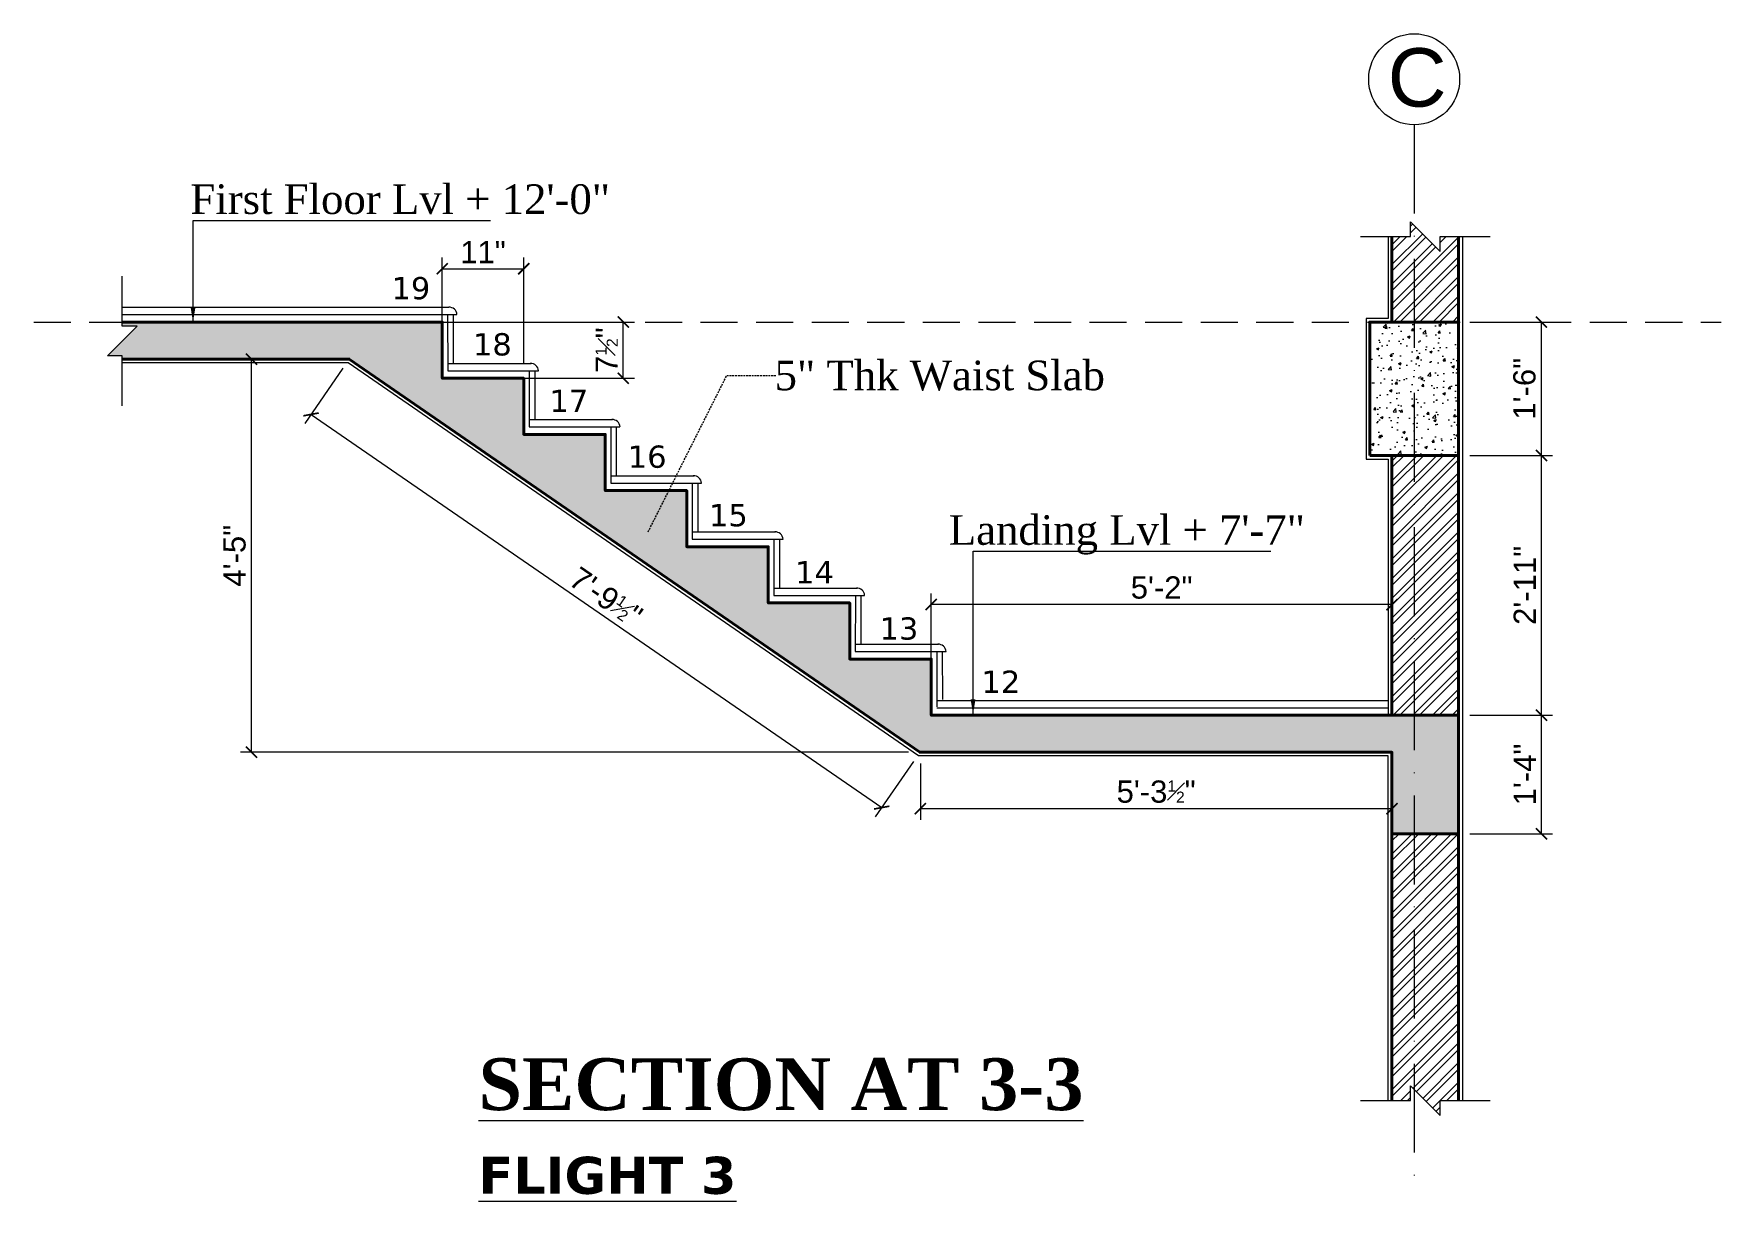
# Model space of a CAD drawing. Header units: inches. Extents: x 10755 to 33653, y -10992 to 10708.
# Drawn here: x 26392 to 26619.7, y 3844.1 to 4001.7 of the extents above; entities that cross this region are included whole.
import ezdxf

# ---------------------------------------------------------------- set-up
doc = ezdxf.new("R2010")
doc.units = ezdxf.units.IN
doc.header["$MEASUREMENT"] = 0
for name, pattern in [('ACAD_ISO10W100', [18, 12, -3, 0, -3]), ('DASHED', [0.75, 0.5, -0.25]), ('HIDDEN', [0.375, 0.25, -0.125])]:
    doc.linetypes.add(name, pattern=pattern)
for name, color, linetype, lineweight in [('beam in plan', 241, 'HIDDEN', 20), ('centerline', 9, 'ACAD_ISO10W100', 5), ('dimension element- 8', 5, 'Continuous', 13), ('hatch', 33, 'Continuous', 5), ('hatch- rcc', 252, 'Continuous', 5), ('hatch3', 43, 'Continuous', 5), ('plaster line', 160, 'Continuous', 9), ('secton wall', 32, 'Continuous', 40), ('stair', 3, 'Continuous', 15), ('Text', 150, 'Continuous', 18), ('text- 8', 115, 'Continuous', 18), ('wall', 1, 'Continuous', 35)]:
    doc.layers.add(name, color=color, linetype=linetype, lineweight=lineweight)
doc.layers.add('T-TEXT', color=230, linetype='Continuous')
doc.styles.add('arial', font='arial.ttf')
doc.styles.add('ordinary', font='arial.ttf')
doc.styles.get("Standard").update_dxf_attribs({"font": 'arial.ttf'})
doc.styles.add('suren', font='times.ttf', dxfattribs={"height": 4})
doc.dimstyles.new('jayanti', dxfattribs={"dimtxt": 24, "dimasz": 18, "dimexe": 5.625, "dimexo": 36, "dimgap": 3, "dimtad": 1, "dimdec": 1, "dimzin": 0, "dimdsep": 46, "dimlunit": 4, "dimtxsty": 'ordinary', "dimblk": 'OBLIQUE', "dimcen": 0.09, "dimdle": 3, "dimclrt": 7, "dimadec": 3, "dimazin": 0, "dimtfac": 1, "dimtdec": 1, "dimtix": 1, "dimtofl": 0, "dimtmove": 0, "dimatfit": 3, "dimfxl": 29.1875, "dimfxlon": 1, "dimtolj": 1, "dimtzin": 0, "dimarcsym": 0})
doc.dimstyles.new('s3', dxfattribs={"dimscale": 3, "dimtxt": 1, "dimasz": 0.5, "dimexe": 0.5, "dimexo": 0.5, "dimgap": 0.25, "dimtad": 1, "dimzin": 3, "dimdsep": 46, "dimlunit": 4, "dimtxsty": 'Standard', "dimblk": 'ARCHTICK', "dimcen": 0, "dimclrd": 256, "dimclre": 256, "dimclrt": 6, "dimadec": 0, "dimazin": 0, "dimtfac": 0.5, "dimtix": 1, "dimtmove": 1, "dimatfit": 3, "dimfxl": 0.5, "dimfrac": 1, "dimtolj": 1, "dimtzin": 0, "dimarcsym": 1})
doc.dimstyles.new('S4', dxfattribs={"dimscale": 4, "dimtxt": 1, "dimasz": 0.5, "dimexe": 0.5, "dimexo": 0.5, "dimgap": 0.25, "dimtad": 1, "dimzin": 3, "dimdsep": 46, "dimlunit": 4, "dimtxsty": 'Standard', "dimblk": 'ARCHTICK', "dimcen": 0, "dimclrd": 256, "dimclre": 256, "dimclrt": 6, "dimadec": 0, "dimazin": 0, "dimtfac": 0.5, "dimtix": 1, "dimtmove": 1, "dimatfit": 3, "dimfxl": 0.5, "dimfrac": 1, "dimtolj": 1, "dimtzin": 0, "dimarcsym": 1})
pattern_1 = [(50, (-15087.9392, 1027.826), (3.5863009, -0.3137607), [0.375, -4.125]), (355, (-15087.9392, 1027.826), (-0.6937567, 3.7609607), [0.3, -3.3]), (100.451444, (-15087.6403, 1027.7998), (2.8925442, 3.44719995), [0.31870096, -3.50571056]), (46.1842, (-15087.939, 1028.826), (5.3362067, -0.8275964), [0.5625, -6.1875]), (96.635635, (-15087.4945, 1028.757), (4.6733097, 4.870593), [0.4780517, -5.2585688]), (351.184164, (-15087.939, 1028.826), (4.6733097, 4.870593), [0.45, -4.95]), (21, (-15087.4392, 1028.576), (2.98453526, -2.01309445), [0.375, -4.125]), (326, (-15087.4392, 1028.576), (1.2165767, 3.6257502), [0.3, -3.3]), (71.451445, (-15087.1905, 1028.4082), (4.2011119, 1.61265576), [0.31870095, -3.50571056]), (37.5, (-15087.9392, 1027.826), (0.06079928, 1.66446927), [0, -3.26, 0, -3.35, 0, -3.3125]), (7.5, (-15087.9392, 1027.826), (1.31534769, 1.97205856), [0, -1.91, 0, -3.185, 0, -1.2625]), (327.5, (-15089.0542, 1027.826), (2.66911218, -0.11277436), [0, -1.25, 0, -3.9, 0, -5.175]), (317.5, (-15089.5542, 1027.826), (2.91593085, 0.5005249), [0, -1.625, 0, -2.59, 0, -3.675])]

# ---------------------------------------------------------------- blocks, each defined once
blk = doc.blocks.new('_ArchTick')
at = {"color": 0, "const_width": 0.15}
blk.add_lwpolyline([(-0.5, -0.5), (0.5, 0.5)], dxfattribs=at)
blk = doc.blocks.new('*D2154')
at = {"layer": 'Defpoints', "color": 0, "transparency": 16777216}
for p in [(11653.08, -968.47), (11730.09, -1021.52), (11724.95, -1028.99)]:
    blk.add_point(p, dxfattribs=at)
at = {"layer": 'dimension element- 8', "lineweight": -2, "transparency": 16777216}
for p, q in [((11652.23, -969.7), (11647.09, -977.17)), ((11647.94, -975.93), (11724.95, -1028.99)), ((11729.24, -1022.76), (11724.09, -1030.22))]:
    blk.add_line(p, q, dxfattribs=at)
at = {"layer": 'dimension element- 8', "lineweight": -2, "transparency": 16777216, "xscale": 1.5, "yscale": 1.5, "zscale": 1.5}
for p, rotation in [((11647.94, -975.93), 145.4358101978347), ((11724.95, -1028.99), 325.4358101978347)]:
    blk.add_blockref('_ArchTick', p, dxfattribs=dict(at, rotation=rotation))
at = {"layer": 'dimension element- 8', "color": 6, "transparency": 16777216, "insert": (11687.74, -1000.58), "char_height": 3, "attachment_point": 5, "rotation": 325.4358}
blk.add_mtext('\\A1;7\'-9{\\H0.500000x;\\S1#2;}"', dxfattribs=at)
blk = doc.blocks.new('*D2159')
at = {"layer": 'Defpoints', "color": 0, "transparency": 16777216}
for p in [(11730.17, -1021.52), (11793.82, -1021.52), (11793.82, -1029.13)]:
    blk.add_point(p, dxfattribs=at)
at = {"layer": 'dimension element- 8', "lineweight": -2, "transparency": 16777216}
for p, q in [((11730.17, -1023.02), (11730.17, -1030.63)), ((11793.82, -1023.02), (11793.82, -1030.63)), ((11730.17, -1029.13), (11793.82, -1029.13))]:
    blk.add_line(p, q, dxfattribs=at)
at = {"layer": 'dimension element- 8', "lineweight": -2, "transparency": 16777216, "xscale": 1.5, "yscale": 1.5, "zscale": 1.5, "rotation": 180}
blk.add_blockref('_ArchTick', (11730.17, -1029.13), dxfattribs=at)
at = {"layer": 'dimension element- 8', "lineweight": -2, "transparency": 16777216, "xscale": 1.5, "yscale": 1.5, "zscale": 1.5}
blk.add_blockref('_ArchTick', (11793.82, -1029.13), dxfattribs=at)
at = {"layer": 'dimension element- 8', "color": 6, "transparency": 16777216, "insert": (11761.99, -1026.85), "char_height": 3, "attachment_point": 5}
blk.add_mtext('\\A1;5\'-3{\\H0.500000x;\\S1#2;}"', dxfattribs=at)
blk = doc.blocks.new('*D2151')
at = {"layer": 'Defpoints', "color": 0, "transparency": 16777216}
for p in [(11731.64, -1001.59), (11731.64, -1016.52), (11793.82, -1016.52)]:
    blk.add_point(p, dxfattribs=at)
at = {"layer": 'dimension element- 8', "lineweight": -2, "transparency": 16777216}
for p, q in [((11731.64, -1015.02), (11731.64, -1000.09)), ((11793.82, -1001.59), (11731.64, -1001.59)), ((11793.82, -1015.02), (11793.82, -1000.09))]:
    blk.add_line(p, q, dxfattribs=at)
at = {"layer": 'dimension element- 8', "lineweight": -2, "transparency": 16777216, "xscale": 1.5, "yscale": 1.5, "zscale": 1.5, "rotation": 180}
blk.add_blockref('_ArchTick', (11731.64, -1001.59), dxfattribs=at)
at = {"layer": 'dimension element- 8', "lineweight": -2, "transparency": 16777216, "xscale": 1.5, "yscale": 1.5, "zscale": 1.5}
blk.add_blockref('_ArchTick', (11793.82, -1001.59), dxfattribs=at)
at = {"layer": 'dimension element- 8', "color": 6, "transparency": 16777216, "insert": (11762.73, -999.31), "char_height": 3, "attachment_point": 5}
blk.add_mtext('\\A1;5\'-2"', dxfattribs=at)
blk = doc.blocks.new('*D2152')
at = {"layer": 'Defpoints', "color": 0, "transparency": 16777216}
for p in [(11676.64, -956.28), (11665.64, -970.59), (11676.64, -970.59)]:
    blk.add_point(p, dxfattribs=at)
at = {"layer": 'dimension element- 8', "lineweight": -2, "transparency": 16777216}
for p, q in [((11665.64, -969.09), (11665.64, -954.78)), ((11665.64, -956.28), (11676.64, -956.28)), ((11676.64, -969.09), (11676.64, -954.78))]:
    blk.add_line(p, q, dxfattribs=at)
at = {"layer": 'dimension element- 8', "lineweight": -2, "transparency": 16777216, "xscale": 1.5, "yscale": 1.5, "zscale": 1.5, "rotation": 180}
blk.add_blockref('_ArchTick', (11665.64, -956.28), dxfattribs=at)
at = {"layer": 'dimension element- 8', "lineweight": -2, "transparency": 16777216, "xscale": 1.5, "yscale": 1.5, "zscale": 1.5}
blk.add_blockref('_ArchTick', (11676.64, -956.28), dxfattribs=at)
at = {"layer": 'dimension element- 8', "color": 6, "transparency": 16777216, "insert": (11671.14, -954.03), "char_height": 3, "attachment_point": 5}
blk.add_mtext('\\A1;11"', dxfattribs=at)
blk = doc.blocks.new('_Oblique')
at = {"layer": 'wall', "color": 0, "lineweight": -2}
blk.add_line((-0.5, -0.5), (0.5, 0.5), dxfattribs=at)
blk = doc.blocks.new('*D2153')
at = {"layer": 'Defpoints', "color": 0, "transparency": 16777216}
for p in [(11665.64, -963.47), (11690.08, -963.47), (11665.64, -971.05)]:
    blk.add_point(p, dxfattribs=at)
at = {"layer": 'dimension element- 8', "lineweight": -2, "transparency": 16777216}
for p, q in [((11667.14, -963.47), (11691.58, -963.47)), ((11690.08, -971.05), (11690.08, -963.47)), ((11667.14, -971.05), (11691.58, -971.05))]:
    blk.add_line(p, q, dxfattribs=at)
at = {"layer": 'dimension element- 8', "lineweight": -2, "transparency": 16777216, "xscale": 1.5, "yscale": 1.5, "zscale": 1.5}
for p, rotation in [((11690.08, -963.47), 90), ((11690.08, -971.05), 270)]:
    blk.add_blockref('_ArchTick', p, dxfattribs=dict(at, rotation=rotation))
at = {"layer": 'dimension element- 8', "color": 6, "transparency": 16777216, "insert": (11687.83, -967.26), "char_height": 3, "attachment_point": 5, "rotation": 90}
blk.add_mtext('\\A1;7{\\H0.500000x;\\S1#2;}"', dxfattribs=at)
blk = doc.blocks.new('*D2155')
at = {"layer": 'Defpoints', "color": 0, "transparency": 16777216}
for p in [(11802.82, -1016.52), (11814, -1016.52), (11802.82, -1032.52)]:
    blk.add_point(p, dxfattribs=at)
at = {"layer": 'dimension element- 8', "lineweight": -2, "transparency": 16777216}
for p, q in [((11804.32, -1016.52), (11815.5, -1016.52)), ((11814, -1032.52), (11814, -1016.52)), ((11804.32, -1032.52), (11815.5, -1032.52))]:
    blk.add_line(p, q, dxfattribs=at)
at = {"layer": 'dimension element- 8', "lineweight": -2, "transparency": 16777216, "xscale": 1.5, "yscale": 1.5, "zscale": 1.5}
for p, rotation in [((11814, -1016.52), 90), ((11814, -1032.52), 270)]:
    blk.add_blockref('_ArchTick', p, dxfattribs=dict(at, rotation=rotation))
at = {"layer": 'dimension element- 8', "color": 6, "transparency": 16777216, "insert": (11811.74, -1024.52), "char_height": 3, "attachment_point": 5, "rotation": 90}
blk.add_mtext('\\A1;1\'-4"', dxfattribs=at)
blk = doc.blocks.new('*D2156')
at = {"layer": 'Defpoints', "color": 0, "transparency": 16777216}
for p in [(11802.82, -981.47), (11814, -981.47), (11802.82, -1016.52)]:
    blk.add_point(p, dxfattribs=at)
at = {"layer": 'dimension element- 8', "lineweight": -2, "transparency": 16777216}
for p, q in [((11804.32, -981.47), (11815.5, -981.47)), ((11814, -1016.52), (11814, -981.47)), ((11804.32, -1016.52), (11815.5, -1016.52))]:
    blk.add_line(p, q, dxfattribs=at)
at = {"layer": 'dimension element- 8', "lineweight": -2, "transparency": 16777216, "xscale": 1.5, "yscale": 1.5, "zscale": 1.5}
for p, rotation in [((11814, -981.47), 90), ((11814, -1016.52), 270)]:
    blk.add_blockref('_ArchTick', p, dxfattribs=dict(at, rotation=rotation))
at = {"layer": 'dimension element- 8', "color": 6, "transparency": 16777216, "insert": (11811.74, -999), "char_height": 3, "attachment_point": 5, "rotation": 90}
blk.add_mtext('\\A1;2\'-11"', dxfattribs=at)
blk = doc.blocks.new('*D2157')
at = {"layer": 'Defpoints', "color": 0, "transparency": 16777216}
for p in [(11802.82, -963.47), (11814, -963.47), (11802.82, -981.47)]:
    blk.add_point(p, dxfattribs=at)
at = {"layer": 'dimension element- 8', "lineweight": -2, "transparency": 16777216}
for p, q in [((11804.32, -963.47), (11815.5, -963.47)), ((11814, -981.47), (11814, -963.47)), ((11804.32, -981.47), (11815.5, -981.47))]:
    blk.add_line(p, q, dxfattribs=at)
at = {"layer": 'dimension element- 8', "lineweight": -2, "transparency": 16777216, "xscale": 1.5, "yscale": 1.5, "zscale": 1.5}
for p, rotation in [((11814, -963.47), 90), ((11814, -981.47), 270)]:
    blk.add_blockref('_ArchTick', p, dxfattribs=dict(at, rotation=rotation))
at = {"layer": 'dimension element- 8', "color": 6, "transparency": 16777216, "insert": (11811.71, -972.47), "char_height": 3, "attachment_point": 5, "rotation": 90}
blk.add_mtext('\\A1;1\'-6"', dxfattribs=at)
blk = doc.blocks.new('*D2158')
at = {"layer": 'Defpoints', "color": 0, "transparency": 16777216}
for p in [(11639.9, -968.47), (11653.08, -968.47), (11730.09, -1021.52)]:
    blk.add_point(p, dxfattribs=at)
at = {"layer": 'dimension element- 8', "lineweight": -2, "transparency": 16777216}
for p, q in [((11651.58, -968.47), (11638.4, -968.47)), ((11639.9, -1021.52), (11639.9, -968.47)), ((11728.59, -1021.52), (11638.4, -1021.52))]:
    blk.add_line(p, q, dxfattribs=at)
at = {"layer": 'dimension element- 8', "lineweight": -2, "transparency": 16777216, "xscale": 1.5, "yscale": 1.5, "zscale": 1.5}
for p, rotation in [((11639.9, -968.47), 90), ((11639.9, -1021.52), 270)]:
    blk.add_blockref('_ArchTick', p, dxfattribs=dict(at, rotation=rotation))
at = {"layer": 'dimension element- 8', "color": 6, "transparency": 16777216, "insert": (11637.62, -995), "char_height": 3, "attachment_point": 5, "rotation": 90}
blk.add_mtext('\\A1;4\'-5"', dxfattribs=at)
blk = doc.blocks.new('A$C55F06A0D')
at = {"layer": 'hatch'}
h = blk.add_hatch(dxfattribs=at)
h.set_pattern_fill('ANSI32', color=256, scale=5, style=0)
h.set_pattern_definition([(45, (-15111.078, -757.1208), (-1.32582521, 1.32582521), []), (45, (-15110.1941, -757.1208), (-1.32582521, 1.32582521), [])])
h.paths.add_polyline_path([(1649.959, 58.334), (1640.959, 58.334), (1640.959, 22.335), (1643.483, 22.335), (1643.483, 24.335), (1647.483, 20.335), (1647.483, 22.335), (1649.959, 22.335)])
h.paths.add_polyline_path([(1649.959, 109.387), (1640.959, 109.387), (1640.959, 74.334), (1649.959, 74.334)])
h.paths.add_polyline_path([(1640.959, 127.387), (1649.959, 127.387), (1649.959, 138.921), (1647.483, 138.921), (1647.483, 136.921), (1643.483, 140.921), (1643.483, 138.921), (1640.959, 138.921)])
at = {"layer": 'hatch- rcc'}
h = blk.add_hatch(dxfattribs=at)
h.set_pattern_fill('AR-CONC', color=256, scale=0.5, style=0)
h.set_pattern_definition(pattern_1)
h.paths.add_polyline_path([(1556.786, 97.071), (1545.786, 97.071), (1545.774, 104.65), (1534.786, 104.65), (1534.786, 112.229), (1523.786, 112.229), (1523.774, 119.808), (1512.78, 119.808), (1512.78, 127.387), (1469.604, 127.387), (1469.604, 126.816), (1471.604, 126.816), (1467.604, 122.816), (1469.604, 122.816), (1469.604, 122.387), (1500.224, 122.387), (1577.231, 69.334), (1640.959, 69.334), (1640.959, 58.334), (1649.959, 58.334), (1649.959, 74.334), (1640.959, 74.334), (1578.786, 74.334), (1578.774, 81.913), (1567.774, 81.913), (1567.786, 89.492), (1556.786, 89.492)])
h = blk.add_hatch(dxfattribs=at)
h.set_pattern_fill('AR-CONC', color=256, scale=0.5, style=0)
h.set_pattern_definition(pattern_1)
h.paths.add_polyline_path([(1649.959, 127.387), (1637.959, 127.387), (1637.959, 109.387), (1649.959, 109.387)])
at = {"layer": 'centerline'}
blk.add_line((1643.959, 154.012), (1643.959, 9.739), dxfattribs=at)
at = {"layer": 'centerline', "linetype": 'Continuous'}
blk.add_circle((1643.959, 160.15), 6.138, dxfattribs=at)
at = {"layer": 'hatch'}
for points in [[(1636.733, 138.921), (1643.483, 138.921), (1643.483, 140.921), (1647.483, 136.921), (1647.483, 138.921), (1654.233, 138.921)], [(1469.604, 116.066), (1469.604, 122.816), (1467.604, 122.816), (1471.604, 126.816), (1469.604, 126.816), (1469.604, 133.566)], [(1636.733, 22.335), (1643.483, 22.335), (1643.483, 24.335), (1647.483, 20.335), (1647.483, 22.335), (1654.233, 22.335)]]:
    blk.add_lwpolyline(points, dxfattribs=at)
at = {"layer": 'hatch3', "linetype": 'DASHED', "lineweight": 0, "ltscale": 10}
blk.add_line((1457.652, 127.387), (1685.401, 127.387), dxfattribs=at)
at = {"layer": 'plaster line'}
for points in [[(1640.459, 138.921), (1640.459, 127.887), (1637.459, 127.887), (1637.459, 108.887), (1640.459, 108.887), (1640.459, 74.334)], [(1650.459, 138.921), (1650.459, 22.335)], [(1640.459, 22.335), (1640.459, 68.834), (1577.075, 68.834), (1500.068, 121.887), (1469.58, 121.887)]]:
    blk.add_lwpolyline(points, dxfattribs=at)
at = {"layer": 'secton wall'}
for p, q in [((1640.959, 138.921), (1640.959, 127.387)), ((1649.959, 138.921), (1649.959, 22.335)), ((1640.959, 109.387), (1640.959, 74.334)), ((1640.959, 69.334), (1640.959, 22.335))]:
    blk.add_line(p, q, dxfattribs=at)
for points in [[(1649.959, 74.334), (1578.786, 74.334), (1578.774, 81.913), (1567.774, 81.913), (1567.786, 89.492), (1556.786, 89.492), (1556.786, 97.071), (1545.786, 97.071), (1545.774, 104.65), (1534.786, 104.65), (1534.786, 112.229), (1523.786, 112.229), (1523.774, 119.808), (1512.78, 119.808), (1512.78, 127.387), (1469.58, 127.387)], [(1640.959, 22.335), (1640.959, 69.334), (1577.231, 69.334), (1500.224, 122.387), (1469.58, 122.387)], [(1640.959, 74.334), (1649.959, 74.334), (1649.959, 58.334), (1640.959, 58.334), (1640.959, 69.334)]]:
    blk.add_lwpolyline(points, dxfattribs=at)
blk.add_lwpolyline([(1637.959, 109.387), (1649.959, 109.387), (1649.959, 127.387), (1637.959, 127.387)], close=True, dxfattribs=at)
at = {"layer": 'stair', "ltscale": 5}
for p, q in [((1469.58, 129.387), (1513.657, 129.387)), ((1469.58, 128.387), (1514.257, 128.387)), ((1513.507, 128.387), (1513.519, 120.808)), ((1514.257, 128.387), (1514.269, 121.808)), ((1514.269, 128.387), (1514.769, 128.387)), ((1513.517, 121.808), (1524.771, 121.808)), ((1513.519, 120.808), (1525.274, 120.808)), ((1524.513, 120.808), (1524.524, 113.229)), ((1525.263, 120.808), (1525.274, 114.229)), ((1525.274, 120.808), (1525.774, 120.808)), ((1524.524, 114.229), (1535.771, 114.229)), ((1524.524, 113.229), (1536.274, 113.229)), ((1535.524, 113.229), (1535.524, 105.65)), ((1536.274, 113.229), (1536.274, 106.65)), ((1536.274, 113.229), (1536.774, 113.229)), ((1535.524, 106.65), (1546.771, 106.65)), ((1535.524, 105.65), (1547.274, 105.65)), ((1546.536, 105.65), (1546.536, 98.071)), ((1547.274, 105.65), (1547.774, 105.65)), ((1547.286, 105.65), (1547.286, 99.071)), ((1546.536, 99.071), (1557.783, 99.071)), ((1546.536, 98.071), (1558.286, 98.071)), ((1557.536, 98.071), (1557.536, 90.492)), ((1558.286, 98.071), (1558.786, 98.071)), ((1558.286, 98.071), (1558.286, 91.492)), ((1557.536, 91.492), (1568.783, 91.492)), ((1557.536, 90.492), (1569.286, 90.492)), ((1568.536, 90.492), (1568.524, 82.913)), ((1569.286, 90.492), (1569.274, 83.913)), ((1569.286, 90.492), (1569.786, 90.492)), ((1568.524, 83.913), (1579.771, 83.913)), ((1568.524, 82.913), (1580.274, 82.913)), ((1579.524, 82.913), (1579.536, 75.459)), ((1580.274, 82.913), (1580.774, 82.913)), ((1580.274, 82.913), (1580.286, 76.459)), ((1579.536, 76.334), (1640.459, 76.334)), ((1579.536, 75.334), (1640.459, 75.334))]:
    blk.add_line(p, q, dxfattribs=at)
for centre in [(1513.711, 128.329), (1524.717, 120.75), (1535.717, 113.171), (1546.717, 105.592), (1557.729, 98.013), (1568.729, 90.434), (1579.717, 82.855)]:
    blk.add_arc(centre, 1.059, 3.12136, 92.92096, dxfattribs=at)
at = {"layer": 'T-TEXT', "ltscale": 100, "insert": (1640.383, 164.333), "char_height": 7.875, "width": 7.28099, "attachment_point": 1, "style": 'suren'}
blk.add_mtext('{\\fArial|b0|i0|c0|p34;C}', dxfattribs=at)
at = {"layer": 'Text', "width": 115.98559, "attachment_point": 7}
for s, insert, char_height in [('{\\fTimes New Roman|b1|i0|c0|p18;\\LSECTION AT 3-3}', (1517.672, 20.943), 7), ('{\\fVerdana|b1|i0|c0|p34;\\LFLIGHT 3}', (1517.672, 9.653), 5)]:
    blk.add_mtext(s, dxfattribs=dict(at, insert=insert, char_height=char_height))
at = {"layer": 'text- 8', "linetype": 'Continuous', "char_height": 4, "attachment_point": 9, "style": 'arial'}
for s, insert, width in [('{\\fTimes New Roman|b0|i0|c0|p18;First Floor Lvl + 12\'-0"}', (1535.436, 141.909), 55.86553), ('{\\fTimes New Roman|b0|i0|c0|p18;5" Thk Waist Slab}', (1602.224, 118.094), 44.03766), ('{\\fTimes New Roman|b0|i0|c0|p18;Landing Lvl + 7\'-7"}', (1629.227, 96.008), 48.17988)]:
    blk.add_mtext(s, dxfattribs=dict(at, insert=insert, width=width))
at = {"layer": 'text- 8', "char_height": 3, "attachment_point": 8}
for s, insert in [('{\\fVerdana|b0|i0|c0|p34;19}', (1508.554, 130.402)), ('{\\fVerdana|b0|i0|c0|p34;18}', (1519.548, 122.823)), ('{\\fVerdana|b0|i0|c0|p34;17}', (1529.875, 115.244)), ('{\\fVerdana|b0|i0|c0|p34;16}', (1540.439, 107.665)), ('{\\fVerdana|b0|i0|c0|p34;15}', (1551.403, 99.768)), ('{\\fVerdana|b0|i0|c0|p34;14}', (1563.027, 92.122)), ('{\\fVerdana|b0|i0|c0|p34;13}', (1574.416, 84.474)), ('{\\fVerdana|b0|i0|c0|p34;12}', (1588.173, 77.349))]:
    blk.add_mtext(s, dxfattribs=dict(at, insert=insert))
at = {"layer": 'dimension element- 8'}
for base, p1, p2, picture, middle in [((1523.78, 134.571), (1512.78, 120.262), (1523.78, 120.262), '*D2152', (1518.28, 136.827)), ((1578.786, 89.264), (1640.959, 74.334), (1578.786, 74.334), '*D2151', (1609.873, 91.546))]:
    dim = blk.add_linear_dim(base=base, p1=p1, p2=p2, dimstyle='s3', dxfattribs=at)
    dim.commit()
    dim.dimension.update_dxf_attribs({"geometry": picture, "text_midpoint": middle, "insert": (-10152.858, 1090.856)})
dim = blk.add_linear_dim(base=(1537.224, 127.387), p1=(1512.78, 119.808), p2=(1512.78, 127.387), angle=90, dimstyle='s3', override={"dimdec": 2}, dxfattribs=at)
dim.commit()
dim.dimension.update_dxf_attribs({"geometry": '*D2153', "text_midpoint": (1534.968, 123.597), "insert": (-10152.858, 1090.856)})
for base, p1, p2, picture, middle in [((1661.139, 127.387), (1649.959, 109.387), (1649.959, 127.387), '*D2157', (1658.857, 118.387)), ((1487.042, 122.387), (1577.231, 69.334), (1500.224, 122.387), '*D2158', (1484.766, 95.86)), ((1661.139, 109.387), (1649.959, 74.334), (1649.959, 109.387), '*D2156', (1658.883, 91.86)), ((1661.139, 74.334), (1649.959, 58.334), (1649.959, 74.334), '*D2155', (1658.883, 66.334))]:
    dim = blk.add_linear_dim(base=base, p1=p1, p2=p2, angle=90, dimstyle='s3', dxfattribs=at)
    dim.commit()
    dim.dimension.update_dxf_attribs({"geometry": picture, "text_midpoint": middle, "insert": (-10152.858, 1090.856)})
for p1, p2, distance, picture, middle in [((1500.224, 122.387), (1577.231, 69.334), -9.065, '*D2154', (1534.879, 90.274)), ((1577.309, 69.334), (1640.959, 69.334), -7.609, '*D2159', (1609.134, 64.008))]:
    dim = blk.add_aligned_dim(p1=p1, p2=p2, distance=distance, dimstyle='s3', dxfattribs=at)
    dim.commit()
    dim.dimension.update_dxf_attribs({"geometry": picture, "text_midpoint": middle, "insert": (-10152.858, 1090.856)})
blk.add_leader([(1540.569, 99.068), (1551.179, 120.162), (1557.823, 120.162)], dimstyle='jayanti', override={"dimasz": 3, "dimtad": 0})
at = {"layer": 'text- 8', "linetype": 'Continuous'}
for points in [[(1479.147, 127.387), (1479.147, 141.109), (1519.319, 141.109)], [(1584.422, 74.471), (1584.422, 96.465), (1624.594, 96.465)]]:
    blk.add_leader(points, dimstyle='S4', override={"dimgap": 0.25, "dimtad": 0}, dxfattribs=at)

msp = doc.modelspace()

# ---------------------------------------------------------------- block references
at = {"layer": 'beam in plan'}
msp.add_blockref('A$C55F06A0D', (24934.305, 3835.374), dxfattribs=at)

doc.saveas('drawing.dxf')
